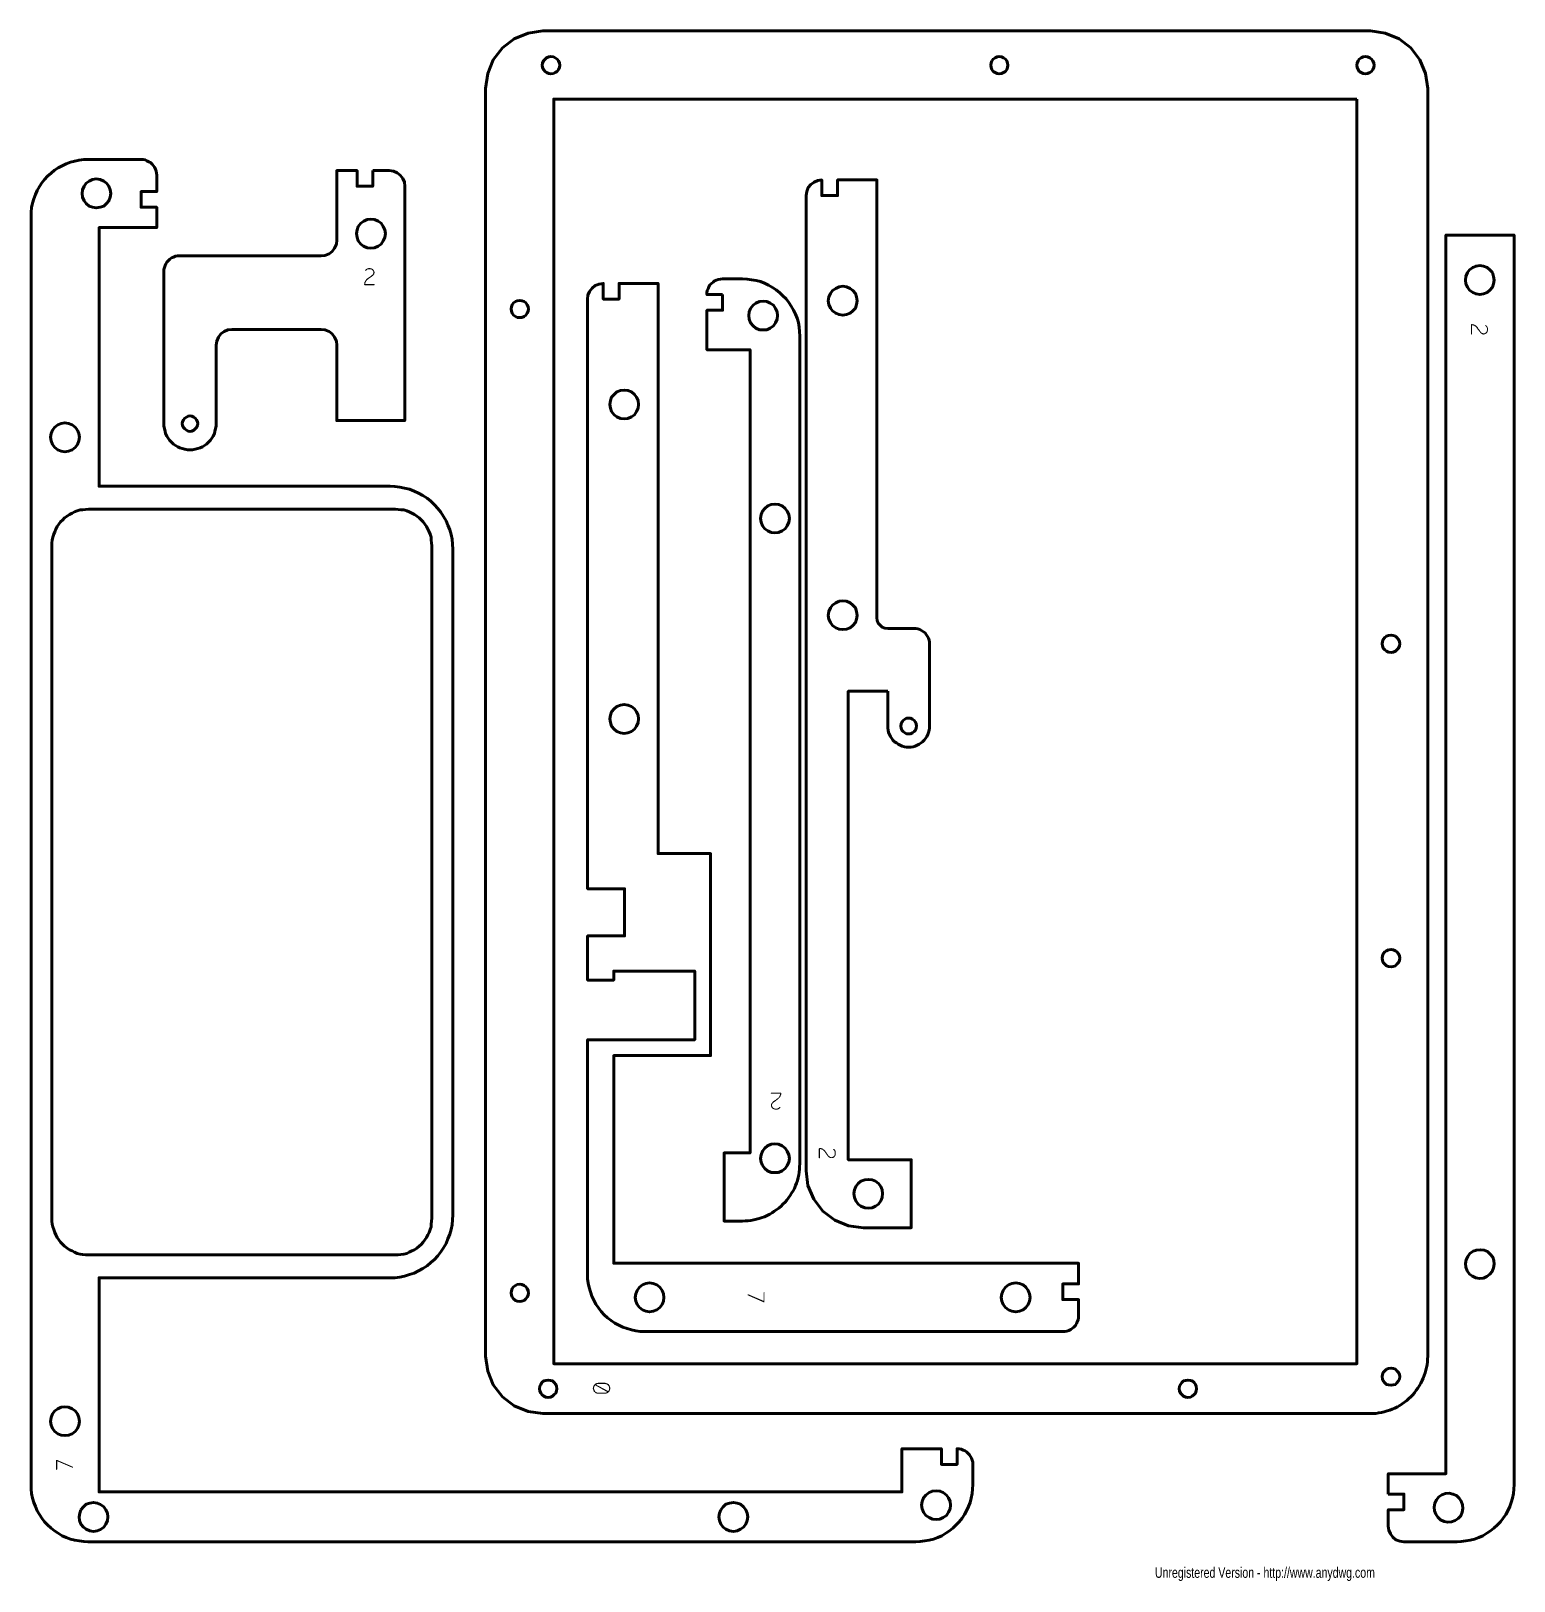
# Model space of a CAD drawing. Header units: inches. Extents: x 2 to 284, y -1 to 293.
import ezdxf

# ---------------------------------------------------------------- set-up
doc = ezdxf.new("R2010")
doc.units = ezdxf.units.IN
doc.header["$MEASUREMENT"] = 0
for name, color, linetype, lineweight in [('H', 7, 'CONTINUOUS', 100), ('P', 250, 'CONTINUOUS', 100), ('Text', 250, 'CONTINUOUS', 100)]:
    doc.layers.add(name, color=color, linetype=linetype, lineweight=lineweight)
doc.styles.get("Standard").update_dxf_attribs({"font": 'txt', "width": 0.75})

msp = doc.modelspace()

# ---------------------------------------------------------------- hatches: boundary and pattern name
at = {"layer": 'H', "linetype": 'Continuous'}
for points in [[(67.69, 245.05), (67.64, 244.94), (65.82, 244.94), (65.7, 245.05), (65.7, 245.17), (65.76, 245.35), (65.76, 245.52), (65.88, 245.7), (65.94, 245.87), (66.05, 245.99), (66.17, 246.17), (66.35, 246.28), (66.52, 246.4), (66.7, 246.52), (66.87, 246.63), (67.05, 246.75), (67.17, 246.87), (67.28, 246.93), (67.4, 247.16), (67.46, 247.34), (67.46, 247.51), (67.34, 247.69), (67.23, 247.81), (67.11, 247.92), (66.93, 247.98), (66.76, 247.98), (66.64, 247.98), (66.46, 247.98), (66.29, 247.92), (66.17, 247.81), (66.05, 247.69), (65.88, 247.69), (65.88, 247.81), (66.05, 247.98), (66.23, 248.1), (66.41, 248.16), (66.64, 248.22), (66.76, 248.22), (66.99, 248.16), (67.23, 248.1), (67.4, 247.98), (67.52, 247.81), (67.64, 247.57), (67.69, 247.34), (67.64, 247.22), (67.64, 247.04), (67.52, 246.93), (67.4, 246.75), (67.28, 246.69), (67.17, 246.58), (66.99, 246.46), (66.82, 246.34), (66.64, 246.22), (66.46, 246.05), (66.35, 245.99), (66.23, 245.87), (66.11, 245.7), (66, 245.52), (65.94, 245.35), (65.94, 245.17), (67.64, 245.17)], [(276.16, 235.56), (276.04, 235.62), (276.04, 237.44), (276.16, 237.56), (276.27, 237.56), (276.45, 237.5), (276.62, 237.5), (276.8, 237.38), (276.98, 237.32), (277.09, 237.2), (277.21, 237.09), (277.39, 236.91), (277.44, 236.74), (277.62, 236.56), (277.74, 236.38), (277.85, 236.21), (277.91, 236.09), (278.03, 235.97), (278.26, 235.86), (278.44, 235.8), (278.62, 235.8), (278.79, 235.92), (278.91, 236.03), (279.03, 236.15), (279.08, 236.33), (279.08, 236.5), (279.08, 236.62), (279.08, 236.79), (279.03, 236.97), (278.91, 237.09), (278.79, 237.2), (278.79, 237.38), (278.91, 237.38), (279.08, 237.2), (279.2, 237.03), (279.26, 236.85), (279.32, 236.62), (279.32, 236.5), (279.26, 236.27), (279.2, 236.03), (279.08, 235.86), (278.91, 235.74), (278.67, 235.62), (278.44, 235.56), (278.32, 235.62), (278.15, 235.62), (278.03, 235.74), (277.85, 235.86), (277.8, 235.97), (277.68, 236.09), (277.56, 236.27), (277.44, 236.44), (277.27, 236.62), (277.15, 236.79), (277.09, 236.91), (276.98, 237.03), (276.8, 237.15), (276.62, 237.26), (276.45, 237.32), (276.27, 237.32), (276.27, 235.62)], [(142.96, 91.42), (143.08, 91.53), (144.89, 91.53), (145.01, 91.42), (145.01, 91.3), (144.95, 91.12), (144.89, 90.95), (144.83, 90.77), (144.72, 90.6), (144.6, 90.48), (144.48, 90.36), (144.31, 90.19), (144.19, 90.13), (144.01, 89.95), (143.78, 89.83), (143.66, 89.72), (143.55, 89.66), (143.43, 89.54), (143.25, 89.31), (143.19, 89.13), (143.25, 88.96), (143.31, 88.78), (143.43, 88.66), (143.6, 88.55), (143.72, 88.49), (143.9, 88.49), (144.07, 88.49), (144.25, 88.49), (144.37, 88.55), (144.54, 88.66), (144.66, 88.78), (144.78, 88.78), (144.83, 88.66), (144.66, 88.49), (144.48, 88.37), (144.31, 88.31), (144.07, 88.25), (143.9, 88.25), (143.66, 88.31), (143.49, 88.37), (143.31, 88.49), (143.14, 88.66), (143.02, 88.9), (143.02, 89.13), (143.02, 89.25), (143.08, 89.42), (143.19, 89.54), (143.31, 89.72), (143.37, 89.78), (143.49, 89.89), (143.66, 90.01), (143.9, 90.13), (144.07, 90.3), (144.25, 90.42), (144.37, 90.48), (144.48, 90.6), (144.6, 90.77), (144.66, 90.95), (144.72, 91.12), (144.78, 91.3), (143.08, 91.3)], [(152.22, 79), (152.1, 79.12), (152.1, 80.87), (152.22, 80.99), (152.33, 80.99), (152.51, 80.99), (152.68, 80.93), (152.86, 80.87), (152.98, 80.76), (153.15, 80.64), (153.27, 80.52), (153.39, 80.35), (153.5, 80.23), (153.62, 79.99), (153.8, 79.82), (153.86, 79.64), (153.97, 79.53), (154.09, 79.47), (154.27, 79.29), (154.5, 79.23), (154.68, 79.29), (154.85, 79.35), (154.97, 79.47), (155.09, 79.58), (155.14, 79.76), (155.14, 79.94), (155.14, 80.05), (155.14, 80.23), (155.09, 80.4), (154.97, 80.52), (154.85, 80.7), (154.79, 80.81), (154.97, 80.81), (155.14, 80.7), (155.26, 80.52), (155.32, 80.29), (155.32, 80.05), (155.32, 79.94), (155.32, 79.7), (155.26, 79.53), (155.14, 79.35), (154.97, 79.17), (154.73, 79.06), (154.5, 79.06), (154.32, 79.06), (154.21, 79.12), (154.03, 79.17), (153.91, 79.29), (153.8, 79.41), (153.74, 79.53), (153.62, 79.7), (153.45, 79.88), (153.33, 80.11), (153.21, 80.29), (153.09, 80.4), (153.04, 80.46), (152.86, 80.64), (152.68, 80.7), (152.51, 80.76), (152.33, 80.81), (152.33, 79.12)], [(141.67, 51.65), (138.63, 52.99), (138.57, 53.05), (138.63, 53.17), (138.74, 53.17), (141.61, 51.94), (141.61, 53.52), (141.73, 53.64), (141.79, 53.52), (141.79, 51.76), (141.79, 51.7)], [(110.16, 36.12), (109.98, 36.12), (109.81, 36.01), (112.09, 34.78), (112.21, 35.01), (112.27, 35.3), (112.27, 35.36), (112.21, 35.65), (112.03, 35.89), (111.92, 36.01), (111.8, 36.06), (111.51, 36.12), (110.16, 36.12), (111.51, 34.48), (111.74, 34.54), (111.92, 34.6), (109.63, 35.89), (109.46, 35.65), (109.4, 35.48), (109.4, 35.36), (109.4, 35.3), (109.46, 35.01), (109.63, 34.72), (109.87, 34.54), (110.16, 34.48), (111.51, 34.48), (110.16, 36.12), (110.16, 36.36), (111.51, 36.36), (111.74, 36.3), (111.92, 36.24), (112.03, 36.18), (112.21, 36.06), (112.33, 35.89), (112.39, 35.71), (112.44, 35.54), (112.5, 35.36), (112.5, 35.3), (112.44, 35.07), (112.39, 34.89), (112.33, 34.72), (112.15, 34.54), (112.03, 34.42), (111.86, 34.37), (111.68, 34.31), (111.51, 34.31), (110.16, 34.31), (109.98, 34.31), (109.75, 34.37), (109.63, 34.48), (109.46, 34.6), (109.34, 34.72), (109.28, 34.89), (109.22, 35.07), (109.16, 35.3), (109.16, 35.36), (109.22, 35.6), (109.28, 35.77), (109.4, 35.95), (109.52, 36.12), (109.63, 36.18), (109.81, 36.3), (109.98, 36.3), (110.16, 36.36)], [(7.31, 21.71), (10.29, 20.43), (10.35, 20.37), (10.35, 20.25), (10.23, 20.25), (7.36, 21.48), (7.36, 19.9), (7.25, 19.78), (7.13, 19.9), (7.13, 21.66), (7.19, 21.71)]]:
    msp.add_hatch(color=0, dxfattribs=at).paths.add_polyline_path(points)

# ---------------------------------------------------------------- linework, layer by layer
at = {"layer": 'P', "color": 0, "linetype": 'Continuous'}
for points in [[(262.39, 291.79), (264.62, 290.04), (266.37, 287.81), (267.43, 285.18), (267.84, 282.36), (267.84, 41.4), (267.78, 40.87), (267.78, 40.34), (267.72, 39.81), (267.6, 39.29), (267.49, 38.76), (267.37, 38.23), (267.19, 37.76), (266.96, 37.24), (266.78, 36.77), (266.55, 36.3), (266.26, 35.83), (265.96, 35.36), (265.67, 34.95), (265.32, 34.48), (265.03, 34.07), (264.62, 33.72), (264.27, 33.37), (263.86, 33.02), (263.45, 32.67), (262.98, 32.37), (262.51, 32.08), (262.1, 31.79), (261.57, 31.55), (261.1, 31.38), (260.63, 31.14), (260.11, 31.03), (259.58, 30.85), (259.05, 30.73), (258.52, 30.68), (258, 30.56), (257.47, 30.56), (256.94, 30.56), (99.68, 30.56), (96.86, 30.91), (94.23, 31.96), (92, 33.72), (90.24, 35.95), (89.19, 38.58), (88.78, 41.4), (88.78, 282.36), (89.19, 285.18), (90.24, 287.81), (92, 290.04), (94.23, 291.79), (96.86, 292.85), (99.68, 293.26), (256.94, 293.26), (259.75, 292.85), (262.39, 291.79)], [(101.67, 285.18), (102.02, 285.35), (102.37, 285.59), (102.66, 285.94), (102.84, 286.35), (102.9, 286.76), (102.84, 287.17), (102.66, 287.58), (102.37, 287.93), (102.02, 288.16), (101.67, 288.34), (101.2, 288.4), (100.79, 288.34), (100.38, 288.16), (100.09, 287.93), (99.79, 287.58), (99.62, 287.17), (99.56, 286.76), (99.62, 286.35), (99.79, 285.94), (100.09, 285.59), (100.38, 285.35), (100.79, 285.18), (101.2, 285.12), (101.67, 285.18)], [(185.02, 287.58), (184.84, 287.23), (184.78, 286.76), (184.84, 286.35), (185.02, 285.94), (185.25, 285.59), (185.6, 285.35), (186.01, 285.18), (186.42, 285.12), (186.83, 285.18), (187.24, 285.35), (187.59, 285.59), (187.83, 285.94), (188, 286.35), (188.06, 286.76), (188, 287.17), (187.83, 287.58), (187.59, 287.93), (187.24, 288.16), (186.83, 288.34), (186.42, 288.4), (186.01, 288.34), (185.6, 288.16), (185.25, 287.93), (185.02, 287.58)], [(254.6, 287.58), (254.42, 287.17), (254.37, 286.76), (254.42, 286.35), (254.6, 285.94), (254.83, 285.59), (255.19, 285.35), (255.6, 285.18), (256.01, 285.12), (256.42, 285.18), (256.83, 285.35), (257.18, 285.59), (257.41, 285.94), (257.59, 286.35), (257.65, 286.76), (257.59, 287.17), (257.41, 287.58), (257.18, 287.93), (256.83, 288.16), (256.42, 288.34), (256.01, 288.4), (255.6, 288.34), (255.19, 288.16), (254.83, 287.93), (254.6, 287.58)], [(254.37, 280.31), (101.73, 280.31), (101.73, 39.99), (254.37, 39.99), (254.37, 280.31)], [(2.39, 17.03), (2.39, 258), (2.39, 258.82), (2.5, 259.7), (2.68, 260.52), (2.91, 261.34), (3.21, 262.16), (3.56, 262.92), (3.97, 263.68), (4.44, 264.38), (4.96, 265.03), (5.55, 265.67), (6.19, 266.26), (6.84, 266.78), (7.54, 267.25), (8.3, 267.66), (9.06, 268.01), (9.88, 268.31), (10.7, 268.54), (11.52, 268.72), (12.4, 268.83), (13.22, 268.83), (23.3, 268.83), (23.71, 268.83), (24.06, 268.78), (24.41, 268.6), (24.76, 268.42), (25.11, 268.25), (25.4, 267.96), (25.64, 267.66), (25.87, 267.37), (26.05, 267.02), (26.17, 266.61), (26.22, 266.26), (26.28, 265.85), (26.28, 262.74), (23.3, 262.74), (23.3, 259.75), (26.28, 259.75), (26.28, 255.89), (15.33, 255.89), (15.33, 206.75), (70.62, 206.75), (71.56, 206.69), (72.5, 206.57), (73.38, 206.39), (74.31, 206.16), (75.19, 205.81), (76.01, 205.46), (76.83, 204.99), (77.65, 204.46), (78.35, 203.88), (79.06, 203.23), (79.7, 202.53), (80.29, 201.83), (80.81, 201.01), (81.28, 200.19), (81.63, 199.37), (81.99, 198.49), (82.22, 197.55), (82.4, 196.67), (82.51, 195.73), (82.57, 194.8), (82.57, 68.28), (82.51, 67.34), (82.4, 66.41), (82.22, 65.47), (81.99, 64.59), (81.63, 63.71), (81.28, 62.83), (80.81, 62.01), (80.29, 61.25), (79.7, 60.49), (79.06, 59.79), (78.35, 59.2), (77.65, 58.62), (76.83, 58.09), (76.01, 57.62), (75.19, 57.21), (74.31, 56.92), (73.38, 56.62), (72.5, 56.45), (71.56, 56.33), (70.62, 56.33), (15.33, 56.33), (15.33, 15.62), (167.91, 15.62), (167.91, 23.82), (175.41, 23.82), (175.41, 20.84), (178.4, 20.84), (178.4, 23.82), (178.81, 23.82), (179.16, 23.76), (179.57, 23.59), (179.92, 23.41), (180.21, 23.24), (180.51, 22.94), (180.74, 22.65), (180.97, 22.36), (181.15, 22.01), (181.27, 21.66), (181.38, 21.25), (181.38, 20.84), (181.38, 17.03), (181.33, 16.15), (181.27, 15.33), (181.09, 14.45), (180.86, 13.63), (180.56, 12.87), (180.21, 12.05), (179.8, 11.35), (179.33, 10.64), (178.81, 9.94), (178.22, 9.36), (177.58, 8.77), (176.93, 8.24), (176.23, 7.77), (175.47, 7.31), (174.71, 6.95), (173.89, 6.66), (173.07, 6.43), (172.25, 6.31), (171.37, 6.19), (170.55, 6.13), (13.22, 6.13), (12.4, 6.19), (11.52, 6.31), (10.7, 6.43), (9.88, 6.66), (9.06, 6.95), (8.3, 7.31), (7.54, 7.77), (6.84, 8.24), (6.19, 8.77), (5.55, 9.36), (4.96, 9.94), (4.44, 10.64), (3.97, 11.35), (3.56, 12.05), (3.21, 12.87), (2.91, 13.63), (2.68, 14.45), (2.5, 15.33), (2.39, 16.15), (2.39, 17.03)], [(17.44, 263.09), (17.2, 263.74), (16.74, 264.32), (16.21, 264.73), (15.51, 265.03), (14.8, 265.14), (14.1, 265.03), (13.46, 264.73), (12.87, 264.32), (12.46, 263.74), (12.17, 263.09), (12.11, 262.39), (12.17, 261.69), (12.46, 260.98), (12.87, 260.46), (13.46, 259.99), (14.1, 259.75), (14.8, 259.64), (15.51, 259.75), (16.21, 259.99), (16.74, 260.46), (17.2, 260.98), (17.44, 261.69), (17.56, 262.39), (17.44, 263.09)], [(67.34, 266.73), (70.45, 266.73), (71.27, 266.61), (71.97, 266.32), (72.56, 265.85), (73.08, 265.2), (73.38, 264.5), (73.43, 263.74), (73.43, 219.22), (60.49, 219.22), (60.49, 233.57), (60.43, 234.33), (60.08, 235.1), (59.61, 235.68), (59.03, 236.15), (58.26, 236.5), (57.5, 236.56), (40.58, 236.56), (39.81, 236.5), (39.11, 236.15), (38.47, 235.68), (38, 235.1), (37.7, 234.33), (37.59, 233.57), (37.59, 218.64), (37.59, 218.17), (37.47, 217.7), (37.35, 217.17), (37.24, 216.76), (37, 216.29), (36.77, 215.88), (36.47, 215.47), (36.12, 215.12), (35.77, 214.77), (35.36, 214.48), (34.95, 214.24), (34.54, 214.07), (34.07, 213.89), (33.6, 213.78), (33.08, 213.66), (32.61, 213.66), (32.14, 213.66), (31.61, 213.78), (31.14, 213.89), (30.68, 214.07), (30.27, 214.24), (29.86, 214.48), (29.45, 214.77), (29.09, 215.12), (28.74, 215.47), (28.45, 215.88), (28.22, 216.29), (27.98, 216.76), (27.86, 217.17), (27.75, 217.7), (27.63, 218.17), (27.63, 218.64), (27.63, 247.51), (27.63, 247.92), (27.75, 248.33), (27.86, 248.68), (28.04, 249.04), (28.22, 249.33), (28.51, 249.62), (28.8, 249.91), (29.09, 250.15), (29.45, 250.27), (29.86, 250.44), (30.21, 250.5), (30.62, 250.5), (57.5, 250.5), (58.26, 250.62), (59.03, 250.91), (59.61, 251.38), (60.08, 252.02), (60.43, 252.73), (60.49, 253.49), (60.49, 266.73), (64.36, 266.73), (64.36, 263.74), (67.34, 263.74), (67.34, 266.73)], [(165.22, 167.8), (157.72, 167.8), (157.72, 78.76), (169.67, 78.76), (169.67, 65.82), (160.59, 65.82), (157.78, 66.17), (155.14, 67.28), (152.86, 68.98), (151.16, 71.27), (150.05, 73.84), (149.7, 76.66), (149.7, 261.98), (149.81, 262.74), (150.11, 263.5), (150.57, 264.09), (151.22, 264.56), (151.92, 264.85), (152.68, 264.97), (152.68, 261.98), (155.67, 261.98), (155.67, 264.97), (163.17, 264.97), (163.17, 181.74), (163.23, 181.21), (163.4, 180.74), (163.75, 180.33), (164.16, 179.98), (164.69, 179.8), (165.22, 179.74), (170.2, 179.74), (170.55, 179.69), (170.96, 179.63), (171.31, 179.51), (171.66, 179.33), (172.01, 179.1), (172.31, 178.87), (172.54, 178.57), (172.77, 178.22), (172.95, 177.87), (173.07, 177.52), (173.13, 177.11), (173.18, 176.76), (173.18, 161.18), (173.13, 160.77), (173.07, 160.36), (172.95, 159.95), (172.83, 159.54), (172.66, 159.19), (172.42, 158.83), (172.13, 158.48), (171.84, 158.19), (171.54, 157.96), (171.19, 157.72), (170.78, 157.55), (170.43, 157.37), (170.02, 157.25), (169.61, 157.19), (169.2, 157.19), (168.79, 157.19), (168.38, 157.25), (167.97, 157.37), (167.56, 157.55), (167.21, 157.72), (166.86, 157.96), (166.51, 158.19), (166.21, 158.48), (165.98, 158.83), (165.75, 159.19), (165.57, 159.54), (165.39, 159.95), (165.28, 160.36), (165.22, 160.77), (165.22, 161.18), (165.22, 167.8)], [(65.59, 252.37), (66.29, 252.08), (66.99, 252.02), (67.69, 252.08), (68.34, 252.37), (68.92, 252.78), (69.33, 253.37), (69.63, 254.01), (69.74, 254.78), (69.63, 255.48), (69.33, 256.12), (68.92, 256.71), (68.34, 257.12), (67.69, 257.41), (66.99, 257.47), (66.29, 257.41), (65.64, 257.12), (65.06, 256.71), (64.59, 256.12), (64.36, 255.48), (64.24, 254.78), (64.36, 254.01), (64.59, 253.37), (65.06, 252.78), (65.59, 252.37)], [(260.34, 15.21), (260.34, 19.08), (271.29, 19.08), (271.29, 254.48), (284.24, 254.48), (284.24, 17.03), (284.18, 16.15), (284.12, 15.33), (283.95, 14.45), (283.71, 13.63), (283.42, 12.87), (283.07, 12.05), (282.66, 11.35), (282.19, 10.64), (281.66, 9.94), (281.08, 9.36), (280.43, 8.77), (279.79, 8.24), (279.08, 7.77), (278.32, 7.31), (277.56, 6.95), (276.74, 6.66), (275.92, 6.43), (275.1, 6.31), (274.22, 6.19), (273.4, 6.13), (263.33, 6.13), (262.57, 6.25), (261.8, 6.54), (261.22, 7.01), (260.75, 7.66), (260.46, 8.36), (260.34, 9.12), (260.34, 12.23), (263.33, 12.23), (263.33, 15.21), (260.34, 15.21)], [(280.14, 247.34), (279.67, 247.86), (279.14, 248.33), (278.44, 248.57), (277.74, 248.68), (277.03, 248.57), (276.39, 248.33), (275.8, 247.86), (275.39, 247.34), (275.1, 246.63), (275.04, 245.93), (275.1, 245.23), (275.39, 244.58), (275.8, 244), (276.39, 243.59), (277.03, 243.3), (277.74, 243.18), (278.44, 243.3), (279.14, 243.59), (279.67, 244), (280.14, 244.58), (280.37, 245.23), (280.49, 245.93), (280.37, 246.63), (280.14, 247.34)], [(200.3, 46.73), (200.01, 46.49), (199.66, 46.32), (199.25, 46.2), (198.9, 46.14), (198.49, 46.14), (119, 46.14), (118.13, 46.14), (117.31, 46.26), (116.49, 46.43), (115.67, 46.67), (114.85, 46.96), (114.08, 47.31), (113.32, 47.72), (112.62, 48.19), (111.98, 48.72), (111.33, 49.3), (110.75, 49.89), (110.22, 50.59), (109.75, 51.29), (109.34, 52.06), (108.99, 52.82), (108.7, 53.64), (108.46, 54.46), (108.29, 55.28), (108.17, 56.1), (108.17, 56.98), (108.17, 101.55), (128.55, 101.55), (128.55, 114.61), (113.15, 114.61), (113.15, 112.91), (108.17, 112.91), (108.17, 121.29), (115.2, 121.29), (115.2, 130.25), (108.17, 130.25), (108.17, 242.3), (108.23, 243.06), (108.52, 243.76), (109.05, 244.41), (109.63, 244.88), (110.34, 245.17), (111.16, 245.29), (111.16, 242.3), (114.14, 242.3), (114.14, 245.29), (121.58, 245.29), (121.58, 136.93), (131.54, 136.93), (131.54, 98.56), (113.15, 98.56), (113.15, 59.08), (201.47, 59.08), (201.47, 55.16), (198.49, 55.16), (198.49, 52.17), (201.47, 52.17), (201.47, 49.13), (201.47, 48.72), (201.42, 48.31), (201.24, 47.96), (201.06, 47.6), (200.89, 47.25), (200.6, 46.96), (200.3, 46.73)], [(133.82, 243.18), (130.84, 243.18), (130.84, 243.53), (130.89, 243.94), (131.07, 244.29), (131.19, 244.64), (131.42, 244.99), (131.71, 245.29), (132.01, 245.52), (132.3, 245.76), (132.65, 245.93), (133, 246.05), (133.41, 246.11), (133.82, 246.17), (137.63, 246.17), (138.51, 246.11), (139.33, 245.99), (140.21, 245.87), (141.03, 245.64), (141.79, 245.35), (142.55, 244.94), (143.31, 244.53), (144.01, 244.06), (144.72, 243.53), (145.3, 242.94), (145.89, 242.36), (146.42, 241.66), (146.88, 240.95), (147.29, 240.19), (147.7, 239.43), (148, 238.67), (148.23, 237.85), (148.35, 236.97), (148.47, 236.15), (148.52, 235.27), (148.52, 78), (148.47, 77.48), (148.47, 76.95), (148.41, 76.42), (148.29, 75.89), (148.17, 75.37), (148.06, 74.84), (147.88, 74.31), (147.7, 73.84), (147.47, 73.32), (147.24, 72.85), (146.94, 72.38), (146.65, 71.97), (146.36, 71.5), (146.06, 71.09), (145.71, 70.68), (145.3, 70.33), (144.95, 69.92), (144.54, 69.57), (144.13, 69.28), (143.66, 68.98), (143.25, 68.69), (142.78, 68.4), (142.32, 68.16), (141.79, 67.93), (141.32, 67.75), (140.79, 67.58), (140.27, 67.46), (139.74, 67.34), (139.21, 67.23), (138.68, 67.17), (138.16, 67.17), (137.63, 67.11), (134.12, 67.11), (134.12, 80.05), (139.04, 80.05), (139.04, 232.69), (130.84, 232.69), (130.84, 240.19), (133.82, 240.19), (133.82, 243.18)], [(157.37, 244.64), (156.67, 244.76), (155.96, 244.64), (155.32, 244.35), (154.73, 243.94), (154.32, 243.35), (154.03, 242.71), (153.91, 242.01), (154.03, 241.3), (154.32, 240.6), (154.73, 240.07), (155.32, 239.61), (155.96, 239.37), (156.67, 239.25), (157.37, 239.37), (158.07, 239.61), (158.6, 240.07), (159.07, 240.6), (159.3, 241.3), (159.42, 242.01), (159.3, 242.71), (159.07, 243.35), (158.6, 243.94), (158.07, 244.35), (157.37, 244.64)], [(94.81, 238.84), (95.28, 238.79), (95.69, 238.84), (96.1, 239.02), (96.45, 239.25), (96.69, 239.61), (96.86, 240.02), (96.92, 240.43), (96.86, 240.84), (96.69, 241.25), (96.45, 241.6), (96.1, 241.83), (95.69, 242.01), (95.28, 242.07), (94.81, 242.01), (94.46, 241.83), (94.11, 241.6), (93.82, 241.25), (93.7, 240.84), (93.64, 240.43), (93.7, 240.02), (93.82, 239.61), (94.11, 239.25), (94.46, 239.02), (94.81, 238.84)], [(142.9, 236.79), (143.49, 237.26), (143.9, 237.79), (144.19, 238.49), (144.25, 239.2), (144.19, 239.9), (143.9, 240.54), (143.49, 241.13), (142.9, 241.54), (142.26, 241.83), (141.55, 241.89), (140.85, 241.83), (140.15, 241.54), (139.62, 241.13), (139.15, 240.54), (138.86, 239.9), (138.8, 239.2), (138.86, 238.49), (139.15, 237.79), (139.62, 237.26), (140.15, 236.79), (140.85, 236.5), (141.55, 236.44), (142.26, 236.5), (142.9, 236.79)], [(112.5, 223.03), (112.39, 222.27), (112.5, 221.57), (112.74, 220.92), (113.21, 220.34), (113.73, 219.93), (114.44, 219.63), (115.14, 219.57), (115.84, 219.63), (116.49, 219.93), (117.07, 220.34), (117.48, 220.92), (117.77, 221.57), (117.83, 222.27), (117.77, 223.03), (117.48, 223.67), (117.07, 224.2), (116.49, 224.67), (115.84, 224.96), (115.14, 225.02), (114.44, 224.96), (113.73, 224.67), (113.21, 224.2), (112.74, 223.67), (112.5, 223.03)], [(11.23, 217.41), (10.76, 217.99), (10.23, 218.4), (9.53, 218.7), (8.83, 218.81), (8.13, 218.7), (7.48, 218.4), (6.9, 217.99), (6.49, 217.41), (6.19, 216.76), (6.08, 216.06), (6.19, 215.36), (6.49, 214.65), (6.9, 214.13), (7.48, 213.66), (8.13, 213.42), (8.83, 213.31), (9.53, 213.42), (10.23, 213.66), (10.76, 214.13), (11.23, 214.65), (11.46, 215.36), (11.58, 216.06), (11.46, 216.76), (11.23, 217.41)], [(34.01, 218.29), (34.07, 218.64), (34.01, 218.99), (33.84, 219.34), (33.6, 219.69), (33.31, 219.87), (32.96, 220.04), (32.61, 220.1), (32.26, 220.04), (31.91, 219.87), (31.61, 219.69), (31.38, 219.34), (31.2, 218.99), (31.14, 218.64), (31.2, 218.29), (31.38, 217.93), (31.61, 217.64), (31.91, 217.41), (32.26, 217.23), (32.61, 217.17), (32.96, 217.23), (33.31, 217.41), (33.6, 217.64), (33.84, 217.93), (34.01, 218.29)], [(143.08, 197.96), (143.78, 197.9), (144.48, 197.96), (145.13, 198.25), (145.71, 198.66), (146.12, 199.25), (146.42, 199.89), (146.53, 200.6), (146.42, 201.36), (146.12, 202), (145.71, 202.53), (145.13, 203), (144.48, 203.29), (143.78, 203.35), (143.08, 203.29), (142.43, 203), (141.85, 202.53), (141.38, 202), (141.14, 201.36), (141.03, 200.6), (141.14, 199.89), (141.38, 199.25), (141.85, 198.66), (142.43, 198.25), (143.08, 197.96)], [(6.37, 195.44), (6.37, 67.64), (6.37, 67.05), (6.43, 66.52), (6.54, 66), (6.72, 65.47), (6.9, 64.94), (7.13, 64.47), (7.36, 63.95), (7.66, 63.54), (8.01, 63.07), (8.42, 62.66), (8.77, 62.31), (9.24, 61.95), (9.71, 61.66), (10.18, 61.43), (10.64, 61.19), (11.17, 60.96), (11.7, 60.84), (12.23, 60.72), (12.75, 60.67), (13.34, 60.67), (71.62, 60.67), (72.15, 60.67), (72.67, 60.72), (73.26, 60.84), (73.79, 60.96), (74.25, 61.19), (74.78, 61.43), (75.25, 61.66), (75.72, 61.95), (76.13, 62.31), (76.54, 62.66), (76.89, 63.07), (77.24, 63.54), (77.53, 63.95), (77.83, 64.47), (78.06, 64.94), (78.24, 65.47), (78.41, 66), (78.47, 66.52), (78.53, 67.05), (78.59, 67.64), (78.59, 195.44), (78.53, 195.97), (78.47, 196.5), (78.41, 197.08), (78.24, 197.61), (78.06, 198.08), (77.83, 198.6), (77.53, 199.07), (77.24, 199.54), (76.89, 199.95), (76.54, 200.36), (76.13, 200.71), (75.72, 201.06), (75.25, 201.36), (74.78, 201.65), (74.25, 201.88), (73.79, 202.06), (73.26, 202.24), (72.67, 202.29), (72.15, 202.35), (71.62, 202.41), (13.34, 202.41), (12.75, 202.35), (12.23, 202.29), (11.7, 202.24), (11.17, 202.06), (10.64, 201.88), (10.18, 201.65), (9.71, 201.36), (9.24, 201.06), (8.77, 200.71), (8.42, 200.36), (8.01, 199.95), (7.66, 199.54), (7.36, 199.07), (7.13, 198.6), (6.9, 198.08), (6.72, 197.61), (6.54, 197.08), (6.43, 196.5), (6.37, 195.97), (6.37, 195.44)], [(155.96, 184.9), (155.32, 184.61), (154.73, 184.14), (154.32, 183.61), (154.03, 182.91), (153.91, 182.2), (154.03, 181.5), (154.32, 180.86), (154.73, 180.27), (155.32, 179.86), (155.96, 179.57), (156.67, 179.51), (157.37, 179.57), (158.07, 179.86), (158.6, 180.27), (159.07, 180.86), (159.3, 181.5), (159.42, 182.2), (159.3, 182.91), (159.07, 183.61), (158.6, 184.14), (158.07, 184.61), (157.37, 184.9), (156.67, 184.96), (155.96, 184.9)], [(261.69, 178.28), (261.28, 178.4), (260.87, 178.46), (260.4, 178.4), (259.99, 178.28), (259.7, 177.99), (259.4, 177.64), (259.23, 177.23), (259.17, 176.82), (259.23, 176.41), (259.4, 176), (259.7, 175.64), (259.99, 175.41), (260.4, 175.23), (260.87, 175.18), (261.28, 175.23), (261.69, 175.41), (261.98, 175.64), (262.27, 176), (262.45, 176.41), (262.51, 176.82), (262.45, 177.23), (262.27, 177.64), (261.98, 177.99), (261.69, 178.28)], [(117.48, 161.18), (117.77, 161.82), (117.83, 162.52), (117.77, 163.23), (117.48, 163.87), (117.07, 164.46), (116.49, 164.87), (115.84, 165.16), (115.14, 165.28), (114.44, 165.16), (113.73, 164.87), (113.21, 164.46), (112.74, 163.87), (112.5, 163.23), (112.39, 162.52), (112.5, 161.82), (112.74, 161.18), (113.21, 160.59), (113.73, 160.12), (114.44, 159.89), (115.14, 159.77), (115.84, 159.89), (116.49, 160.12), (117.07, 160.59), (117.48, 161.18)], [(170.61, 160.77), (170.67, 161.18), (170.61, 161.59), (170.49, 161.94), (170.26, 162.23), (169.9, 162.47), (169.55, 162.64), (169.2, 162.7), (168.79, 162.64), (168.44, 162.47), (168.15, 162.23), (168.03, 162.06), (167.91, 161.94), (167.74, 161.59), (167.68, 161.18), (167.74, 160.77), (167.91, 160.42), (168.15, 160.12), (168.44, 159.89), (168.79, 159.71), (169.2, 159.71), (169.55, 159.71), (169.9, 159.89), (170.26, 160.12), (170.49, 160.42), (170.61, 160.77)], [(260.4, 118.65), (259.99, 118.48), (259.7, 118.24), (259.4, 117.89), (259.23, 117.48), (259.17, 117.07), (259.23, 116.6), (259.4, 116.25), (259.7, 115.9), (259.99, 115.61), (260.4, 115.49), (260.87, 115.43), (261.28, 115.49), (261.69, 115.61), (261.98, 115.9), (262.27, 116.25), (262.45, 116.6), (262.51, 117.07), (262.45, 117.48), (262.27, 117.89), (261.98, 118.24), (261.69, 118.48), (261.28, 118.65), (260.87, 118.71), (260.4, 118.65)], [(141.38, 77.65), (141.85, 77.07), (142.37, 76.66), (143.08, 76.36), (143.78, 76.3), (144.48, 76.36), (145.13, 76.66), (145.71, 77.07), (146.12, 77.65), (146.42, 78.3), (146.53, 79), (146.42, 79.7), (146.12, 80.4), (145.71, 80.93), (145.13, 81.4), (144.48, 81.69), (143.78, 81.75), (143.08, 81.69), (142.37, 81.4), (141.85, 80.93), (141.38, 80.4), (141.14, 79.7), (141.03, 79), (141.14, 78.3), (141.38, 77.65)], [(160.83, 74.96), (160.12, 74.66), (159.6, 74.25), (159.13, 73.67), (158.89, 73.02), (158.78, 72.32), (158.89, 71.56), (159.13, 70.92), (159.6, 70.33), (160.12, 69.92), (160.83, 69.63), (161.53, 69.57), (162.23, 69.63), (162.88, 69.92), (163.46, 70.33), (163.87, 70.92), (164.16, 71.56), (164.22, 72.32), (164.16, 73.02), (163.87, 73.67), (163.46, 74.25), (162.88, 74.66), (162.23, 74.96), (161.53, 75.02), (160.83, 74.96)], [(280.43, 59.61), (280.2, 60.26), (279.73, 60.84), (279.2, 61.31), (278.56, 61.6), (277.85, 61.66), (277.09, 61.6), (276.45, 61.37), (275.86, 60.96), (275.45, 60.37), (275.16, 59.73), (275.04, 59.03), (275.1, 58.32), (275.34, 57.62), (275.8, 57.03), (276.33, 56.62), (276.98, 56.33), (277.68, 56.21), (278.44, 56.27), (279.08, 56.57), (279.67, 56.98), (280.08, 57.5), (280.37, 58.21), (280.49, 58.91), (280.43, 59.61)], [(93.82, 52.64), (94.11, 52.29), (94.46, 52), (94.81, 51.88), (95.28, 51.82), (95.69, 51.88), (96.1, 52), (96.45, 52.29), (96.69, 52.64), (96.86, 52.99), (96.92, 53.46), (96.86, 53.87), (96.69, 54.28), (96.45, 54.63), (96.1, 54.87), (95.69, 55.04), (95.28, 55.1), (94.81, 55.04), (94.46, 54.87), (94.11, 54.63), (93.82, 54.28), (93.7, 53.87), (93.64, 53.46), (93.7, 52.99), (93.82, 52.64)], [(118.01, 50.65), (118.59, 50.24), (119.24, 49.95), (119.94, 49.83), (120.64, 49.95), (121.35, 50.24), (121.87, 50.65), (122.34, 51.24), (122.58, 51.88), (122.69, 52.58), (122.58, 53.29), (122.34, 53.93), (121.87, 54.52), (121.35, 54.98), (120.64, 55.22), (119.94, 55.34), (119.24, 55.22), (118.59, 54.98), (118.01, 54.52), (117.6, 53.93), (117.31, 53.29), (117.19, 52.58), (117.31, 51.88), (117.6, 51.24), (118.01, 50.65)], [(192.16, 51.88), (192.28, 52.58), (192.16, 53.29), (191.93, 53.93), (191.46, 54.52), (190.93, 54.98), (190.23, 55.22), (189.53, 55.34), (188.82, 55.22), (188.18, 54.98), (187.59, 54.52), (187.18, 53.93), (186.89, 53.29), (186.77, 52.58), (186.89, 51.88), (187.18, 51.24), (187.59, 50.65), (188.18, 50.24), (188.82, 49.95), (189.53, 49.83), (190.23, 49.95), (190.93, 50.24), (191.46, 50.65), (191.93, 51.24), (192.16, 51.88)], [(259.99, 38.94), (259.7, 38.64), (259.4, 38.35), (259.23, 37.94), (259.17, 37.53), (259.23, 37.06), (259.4, 36.71), (259.7, 36.36), (259.99, 36.06), (260.4, 35.95), (260.87, 35.89), (261.28, 35.95), (261.69, 36.06), (261.98, 36.36), (262.27, 36.71), (262.45, 37.06), (262.51, 37.53), (262.45, 37.94), (262.27, 38.35), (261.98, 38.64), (261.69, 38.94), (261.28, 39.11), (260.87, 39.17), (260.4, 39.11), (259.99, 38.94)], [(99.5, 34.13), (99.85, 33.84), (100.26, 33.66), (100.67, 33.6), (101.14, 33.66), (101.49, 33.84), (101.84, 34.13), (102.14, 34.42), (102.25, 34.83), (102.31, 35.24), (102.25, 35.71), (102.14, 36.06), (101.84, 36.42), (101.49, 36.71), (101.14, 36.83), (100.67, 36.88), (100.26, 36.83), (99.85, 36.71), (99.5, 36.42), (99.27, 36.06), (99.09, 35.71), (99.03, 35.24), (99.09, 34.83), (99.27, 34.42), (99.5, 34.13)], [(223.85, 34.83), (223.91, 35.24), (223.85, 35.71), (223.73, 36.06), (223.44, 36.42), (223.09, 36.71), (222.74, 36.83), (222.27, 36.88), (221.86, 36.83), (221.45, 36.71), (221.1, 36.42), (220.86, 36.06), (220.69, 35.71), (220.63, 35.24), (220.69, 34.83), (220.86, 34.42), (221.1, 34.13), (221.45, 33.84), (221.86, 33.66), (222.27, 33.6), (222.74, 33.66), (223.09, 33.84), (223.44, 34.13), (223.73, 34.42), (223.85, 34.83)], [(8.83, 31.79), (8.13, 31.73), (7.48, 31.44), (6.9, 31.03), (6.49, 30.44), (6.19, 29.8), (6.08, 29.04), (6.19, 28.33), (6.49, 27.69), (6.9, 27.1), (7.48, 26.69), (8.13, 26.4), (8.83, 26.34), (9.53, 26.4), (10.23, 26.69), (10.76, 27.1), (11.23, 27.69), (11.46, 28.33), (11.58, 29.04), (11.46, 29.8), (11.23, 30.44), (10.76, 31.03), (10.23, 31.44), (9.53, 31.73), (8.83, 31.79)], [(174.41, 15.86), (173.71, 15.8), (173.07, 15.51), (172.48, 15.04), (172.01, 14.51), (171.78, 13.81), (171.66, 13.1), (171.78, 12.4), (172.01, 11.76), (172.48, 11.17), (173.07, 10.76), (173.71, 10.47), (174.41, 10.41), (175.12, 10.47), (175.76, 10.76), (176.35, 11.17), (176.76, 11.76), (177.05, 12.4), (177.17, 13.1), (177.05, 13.81), (176.76, 14.51), (176.35, 15.04), (175.76, 15.51), (175.12, 15.8), (174.41, 15.86)], [(271.94, 15.39), (271.24, 15.33), (270.53, 15.1), (269.95, 14.69), (269.48, 14.1), (269.19, 13.46), (269.07, 12.75), (269.13, 12.05), (269.36, 11.41), (269.77, 10.82), (270.3, 10.35), (270.94, 10), (271.65, 9.88), (272.35, 9.94), (273.05, 10.18), (273.64, 10.59), (274.11, 11.11), (274.4, 11.76), (274.52, 12.46), (274.46, 13.16), (274.22, 13.87), (273.81, 14.45), (273.29, 14.92), (272.64, 15.21), (271.94, 15.39)], [(11.87, 12.23), (11.64, 11.58), (11.52, 10.88), (11.58, 10.18), (11.87, 9.53), (12.34, 8.95), (12.87, 8.54), (13.57, 8.24), (14.28, 8.13), (14.98, 8.24), (15.62, 8.48), (16.21, 8.95), (16.62, 9.53), (16.91, 10.18), (16.97, 10.88), (16.91, 11.58), (16.62, 12.23), (16.21, 12.81), (15.62, 13.22), (14.98, 13.51), (14.28, 13.63), (13.57, 13.51), (12.87, 13.28), (12.34, 12.81), (11.87, 12.23)], [(133.47, 12.23), (133.24, 11.58), (133.12, 10.88), (133.24, 10.18), (133.47, 9.53), (133.94, 8.95), (134.47, 8.54), (135.17, 8.24), (135.87, 8.13), (136.58, 8.24), (137.22, 8.54), (137.81, 8.95), (138.22, 9.53), (138.51, 10.18), (138.63, 10.88), (138.51, 11.58), (138.22, 12.23), (137.81, 12.81), (137.22, 13.28), (136.58, 13.51), (135.87, 13.63), (135.17, 13.51), (134.47, 13.28), (133.94, 12.81), (133.47, 12.23)]]:
    msp.add_lwpolyline(points, dxfattribs=at)

# ---------------------------------------------------------------- texts
at = {"layer": 'Text', "color": 240, "insert": (216, 0), "char_height": 2, "width": 108, "attachment_point": 4}
msp.add_mtext('Unregistered Version - http://www.anydwg.com', dxfattribs=at)

doc.saveas('drawing.dxf')
